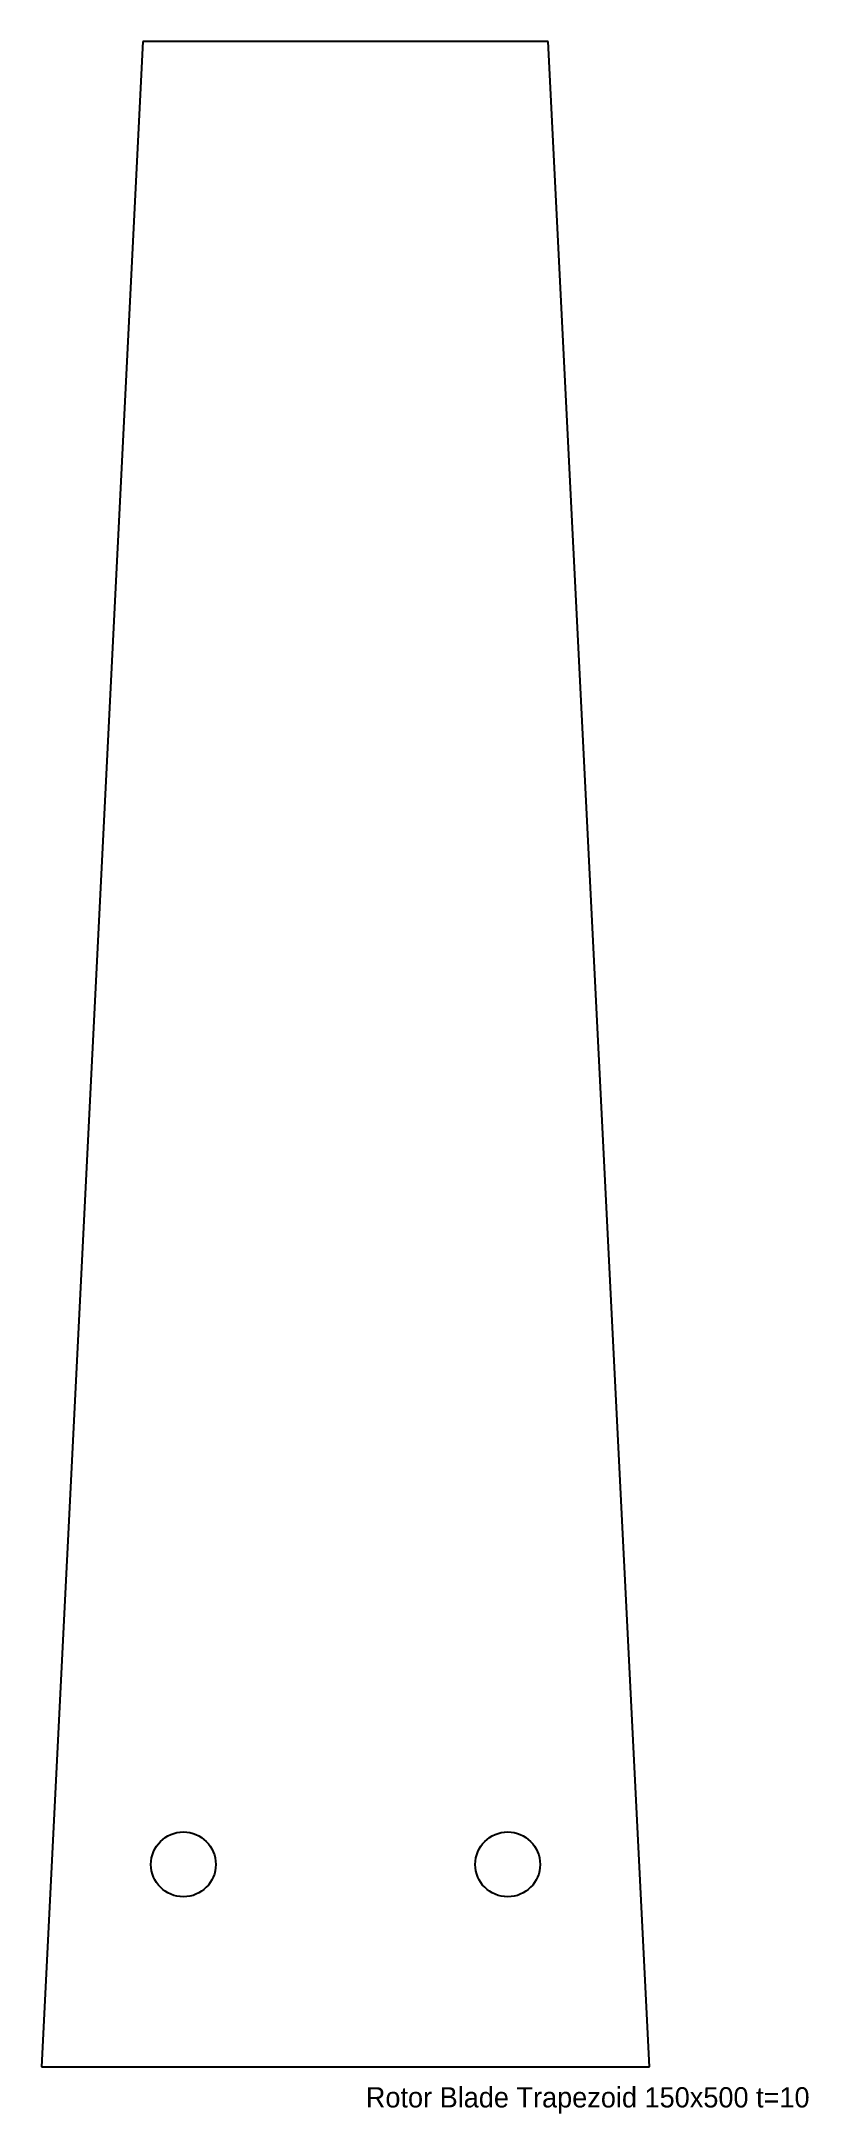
# Model space of a CAD drawing. Extents: x -75 to 114, y -12 to 500.
import ezdxf

# ---------------------------------------------------------------- set-up
doc = ezdxf.new("R2010")
doc.units = 0
for name, color, linetype in [('HOLES', 1, 'CONTINUOUS'), ('NOTES', 2, 'CONTINUOUS'), ('OUTLINE', 7, 'CONTINUOUS')]:
    doc.layers.add(name, color=color, linetype=linetype)

msp = doc.modelspace()

# ---------------------------------------------------------------- linework, layer by layer
at = {"layer": 'HOLES'}
for centre in [(-40, 50), (40, 50)]:
    msp.add_circle(centre, 8, dxfattribs=at)
at = {"layer": 'OUTLINE'}
for p, q in [((-50, 500), (-75, 0)), ((50, 500), (-50, 500)), ((75, 0), (50, 500)), ((-75, 0), (75, 0))]:
    msp.add_line(p, q, dxfattribs=at)

# ---------------------------------------------------------------- texts
at = {"layer": 'NOTES'}
msp.add_text('Rotor Blade Trapezoid 150x500 t=10', height=5, dxfattribs=at).set_placement((5, -10))

doc.saveas('drawing.dxf')
